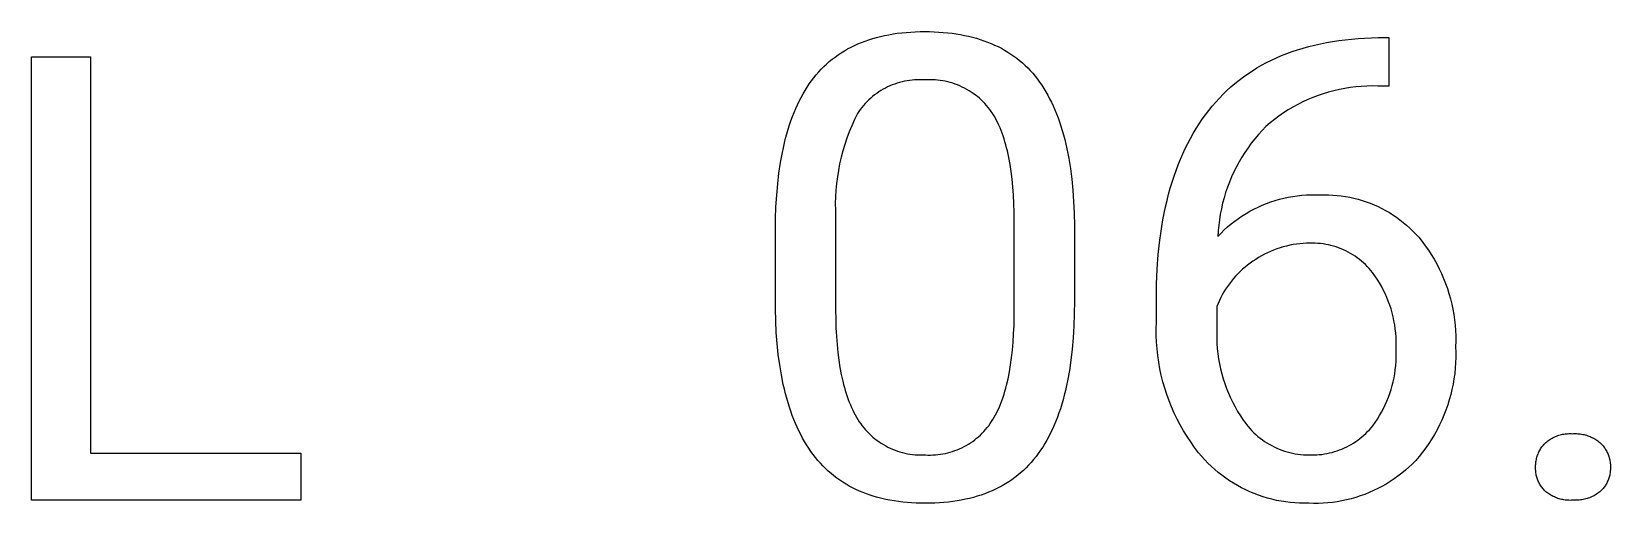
# Model space of a CAD drawing. Header units: millimetres. Extents: x -1893 to 2799, y -925 to 2353.
# Drawn here: x 1462.7 to 1554.8, y -719 to -691.5 of the extents above; entities that cross this region are included whole.
import ezdxf

# ---------------------------------------------------------------- set-up
doc = ezdxf.new("R2010")
doc.units = ezdxf.units.MM
doc.header["$MEASUREMENT"] = 0
doc.layers.add('Domyslna', color=7, linetype='Continuous', true_color=0x000000)
doc.layers.add('Domyślny', color=7, linetype='Continuous', true_color=0x000000)

msp = doc.modelspace()

# ---------------------------------------------------------------- linework, layer by layer
at = {"layer": 'Domyslna'}
for p, q in [((1510.492, -692.431), (1510.691, -692.333)), ((1510.691, -692.333), (1510.895, -692.241)), ((1510.895, -692.241), (1511.104, -692.154)), ((1511.104, -692.154), (1511.317, -692.073)), ((1511.317, -692.073), (1511.535, -691.997)), ((1511.535, -691.997), (1511.758, -691.927)), ((1511.758, -691.927), (1511.985, -691.863)), ((1511.985, -691.863), (1512.217, -691.804)), ((1512.217, -691.804), (1512.454, -691.751)), ((1512.454, -691.751), (1512.695, -691.703)), ((1512.695, -691.703), (1512.941, -691.661)), ((1512.941, -691.661), (1513.192, -691.625)), ((1513.192, -691.625), (1513.447, -691.594)), ((1513.447, -691.594), (1513.708, -691.569)), ((1513.708, -691.569), (1513.972, -691.55)), ((1513.972, -691.55), (1514.242, -691.536)), ((1514.242, -691.536), (1514.516, -691.527)), ((1514.516, -691.527), (1514.795, -691.524)), ((1514.795, -691.524), (1515.071, -691.527)), ((1515.071, -691.527), (1515.343, -691.535)), ((1515.343, -691.535), (1515.61, -691.549)), ((1515.61, -691.549), (1515.872, -691.568)), ((1515.872, -691.568), (1516.13, -691.592)), ((1516.13, -691.592), (1516.383, -691.622)), ((1516.383, -691.622), (1516.632, -691.657)), ((1516.632, -691.657), (1516.876, -691.697)), ((1516.876, -691.697), (1517.116, -691.743)), ((1517.116, -691.743), (1517.351, -691.794)), ((1517.351, -691.794), (1517.581, -691.851)), ((1517.581, -691.851), (1517.807, -691.913)), ((1517.807, -691.913), (1518.028, -691.981)), ((1518.028, -691.981), (1518.245, -692.054)), ((1518.245, -692.054), (1518.457, -692.132)), ((1518.457, -692.132), (1518.664, -692.216)), ((1518.664, -692.216), (1518.867, -692.305)), ((1518.867, -692.305), (1519.065, -692.399)), ((1537.19, -692.39), (1537.526, -692.306)), ((1537.526, -692.306), (1537.869, -692.229)), ((1537.869, -692.229), (1538.218, -692.16)), ((1538.218, -692.16), (1538.574, -692.099)), ((1538.574, -692.099), (1538.935, -692.045)), ((1538.935, -692.045), (1539.303, -691.998)), ((1539.303, -691.998), (1539.677, -691.959)), ((1539.677, -691.959), (1540.057, -691.927)), ((1540.057, -691.927), (1540.443, -691.903)), ((1540.443, -691.903), (1540.836, -691.886)), ((1540.836, -691.886), (1541.235, -691.877)), ((1541.235, -691.877), (1541.862, -691.877)), ((1541.862, -691.877), (1541.862, -694.695)), ((1509.227, -693.273), (1509.393, -693.136)), ((1509.393, -693.136), (1509.565, -693.005)), ((1509.565, -693.005), (1509.741, -692.879)), ((1509.741, -692.879), (1509.921, -692.758)), ((1509.921, -692.758), (1510.107, -692.644)), ((1510.107, -692.644), (1510.297, -692.534)), ((1510.297, -692.534), (1510.492, -692.431)), ((1519.065, -692.399), (1519.259, -692.499)), ((1519.259, -692.499), (1519.448, -692.604)), ((1519.448, -692.604), (1519.632, -692.715)), ((1519.632, -692.715), (1519.812, -692.831)), ((1519.812, -692.831), (1519.988, -692.953)), ((1519.988, -692.953), (1520.158, -693.08)), ((1520.158, -693.08), (1520.324, -693.212)), ((1520.324, -693.212), (1520.486, -693.35)), ((1534.719, -693.328), (1535.006, -693.185)), ((1535.006, -693.185), (1535.3, -693.049)), ((1535.3, -693.049), (1535.599, -692.921)), ((1535.599, -692.921), (1535.905, -692.799)), ((1535.905, -692.799), (1536.217, -692.686)), ((1536.217, -692.686), (1536.535, -692.58)), ((1536.535, -692.58), (1536.859, -692.481)), ((1536.859, -692.481), (1537.19, -692.39)), ((1508.325, -694.213), (1508.463, -694.043)), ((1508.463, -694.043), (1508.607, -693.878)), ((1508.607, -693.878), (1508.755, -693.718)), ((1508.755, -693.718), (1508.907, -693.564)), ((1508.907, -693.564), (1509.065, -693.416)), ((1509.065, -693.416), (1509.227, -693.273)), ((1520.486, -693.35), (1520.643, -693.493)), ((1520.643, -693.493), (1520.795, -693.641)), ((1520.795, -693.641), (1520.943, -693.795)), ((1520.943, -693.795), (1521.086, -693.954)), ((1521.086, -693.954), (1521.224, -694.119)), ((1521.224, -694.119), (1521.358, -694.289)), ((1533.127, -694.345), (1533.377, -694.157)), ((1533.377, -694.157), (1533.633, -693.977)), ((1533.633, -693.977), (1533.895, -693.803)), ((1533.895, -693.803), (1534.164, -693.638)), ((1534.164, -693.638), (1534.438, -693.479)), ((1534.438, -693.479), (1534.719, -693.328)), ((1507.697, -695.153), (1507.814, -694.954)), ((1507.814, -694.954), (1507.936, -694.76)), ((1507.936, -694.76), (1508.061, -694.572)), ((1508.061, -694.572), (1508.191, -694.39)), ((1508.191, -694.39), (1508.325, -694.213)), ((1512.112, -695.043), (1511.989, -695.127)), ((1512.237, -694.964), (1512.112, -695.043)), ((1512.365, -694.888), (1512.237, -694.964)), ((1512.496, -694.817), (1512.365, -694.888)), ((1512.629, -694.751), (1512.496, -694.817)), ((1512.764, -694.689), (1512.629, -694.751)), ((1512.901, -694.632), (1512.764, -694.689)), ((1513.04, -694.58), (1512.901, -694.632)), ((1513.181, -694.533), (1513.04, -694.58)), ((1513.323, -694.49), (1513.181, -694.533)), ((1513.467, -694.453), (1513.323, -694.49)), ((1513.612, -694.42), (1513.467, -694.453)), ((1513.758, -694.393), (1513.612, -694.42)), ((1513.905, -694.37), (1513.758, -694.393)), ((1514.053, -694.353), (1513.905, -694.37)), ((1514.201, -694.341), (1514.053, -694.353)), ((1514.349, -694.333), (1514.201, -694.341)), ((1514.498, -694.331), (1514.349, -694.333)), ((1514.646, -694.335), (1514.498, -694.331)), ((1514.795, -694.343), (1514.646, -694.335)), ((1514.944, -694.335), (1514.795, -694.343)), ((1515.094, -694.331), (1514.944, -694.335)), ((1515.244, -694.334), (1515.094, -694.331)), ((1515.393, -694.341), (1515.244, -694.334)), ((1515.542, -694.353), (1515.393, -694.341)), ((1515.691, -694.37), (1515.542, -694.353)), ((1515.839, -694.393), (1515.691, -694.37)), ((1515.986, -694.421), (1515.839, -694.393)), ((1516.133, -694.453), (1515.986, -694.421)), ((1516.278, -694.491), (1516.133, -694.453)), ((1516.421, -694.534), (1516.278, -694.491)), ((1516.563, -694.581), (1516.421, -694.534)), ((1516.703, -694.634), (1516.563, -694.581)), ((1516.842, -694.691), (1516.703, -694.634)), ((1516.978, -694.753), (1516.842, -694.691)), ((1517.112, -694.819), (1516.978, -694.753)), ((1517.244, -694.89), (1517.112, -694.819)), ((1517.373, -694.966), (1517.244, -694.89)), ((1517.5, -695.046), (1517.373, -694.966)), ((1517.624, -695.131), (1517.5, -695.046)), ((1521.358, -694.289), (1521.488, -694.465)), ((1521.488, -694.465), (1521.614, -694.647)), ((1521.614, -694.647), (1521.735, -694.834)), ((1521.735, -694.834), (1521.853, -695.027)), ((1521.853, -695.027), (1521.966, -695.227)), ((1532.19, -695.172), (1532.415, -694.954)), ((1532.415, -694.954), (1532.646, -694.744)), ((1532.646, -694.744), (1532.883, -694.541)), ((1532.883, -694.541), (1533.127, -694.345)), ((1538.344, -695.051), (1538.035, -695.145)), ((1538.656, -694.968), (1538.344, -695.051)), ((1538.971, -694.895), (1538.656, -694.968)), ((1539.288, -694.834), (1538.971, -694.895)), ((1539.607, -694.783), (1539.288, -694.834)), ((1539.928, -694.743), (1539.607, -694.783)), ((1540.249, -694.715), (1539.928, -694.743)), ((1540.572, -694.697), (1540.249, -694.715)), ((1540.895, -694.691), (1540.572, -694.697)), ((1541.218, -694.695), (1540.895, -694.691)), ((1541.862, -694.695), (1541.218, -694.695)), ((1507.173, -696.241), (1507.269, -696.012)), ((1507.269, -696.012), (1507.37, -695.788)), ((1507.37, -695.788), (1507.475, -695.571)), ((1507.475, -695.571), (1507.584, -695.359)), ((1507.584, -695.359), (1507.697, -695.153)), ((1511.127, -695.941), (1511.036, -696.059)), ((1511.222, -695.827), (1511.127, -695.941)), ((1511.321, -695.716), (1511.222, -695.827)), ((1511.424, -695.608), (1511.321, -695.716)), ((1511.53, -695.504), (1511.424, -695.608)), ((1511.64, -695.404), (1511.53, -695.504)), ((1511.753, -695.308), (1511.64, -695.404)), ((1511.869, -695.216), (1511.753, -695.308)), ((1511.989, -695.127), (1511.869, -695.216)), ((1517.744, -695.219), (1517.624, -695.131)), ((1517.862, -695.312), (1517.744, -695.219)), ((1517.977, -695.409), (1517.862, -695.312)), ((1518.088, -695.509), (1517.977, -695.409)), ((1518.195, -695.613), (1518.088, -695.509)), ((1518.299, -695.721), (1518.195, -695.613)), ((1518.399, -695.833), (1518.299, -695.721)), ((1518.495, -695.948), (1518.399, -695.833)), ((1518.587, -696.066), (1518.495, -695.948)), ((1521.966, -695.227), (1522.076, -695.432)), ((1522.076, -695.432), (1522.182, -695.643)), ((1522.182, -695.643), (1522.283, -695.859)), ((1522.283, -695.859), (1522.381, -696.082)), ((1531.351, -696.118), (1531.552, -695.871)), ((1531.552, -695.871), (1531.758, -695.63)), ((1531.758, -695.63), (1531.971, -695.398)), ((1531.971, -695.398), (1532.19, -695.172)), ((1536.265, -695.924), (1535.987, -696.088)), ((1536.548, -695.769), (1536.265, -695.924)), ((1536.837, -695.624), (1536.548, -695.769)), ((1537.13, -695.489), (1536.837, -695.624)), ((1537.428, -695.364), (1537.13, -695.489)), ((1537.73, -695.249), (1537.428, -695.364)), ((1538.035, -695.145), (1537.73, -695.249)), ((1506.907, -696.965), (1506.992, -696.718)), ((1506.992, -696.718), (1507.08, -696.477)), ((1507.08, -696.477), (1507.173, -696.241)), ((1510.696, -696.652), (1510.536, -697.007)), ((1510.867, -696.303), (1510.696, -696.652)), ((1510.95, -696.179), (1510.867, -696.303)), ((1511.036, -696.059), (1510.95, -696.179)), ((1518.675, -696.187), (1518.587, -696.066)), ((1518.759, -696.311), (1518.675, -696.187)), ((1518.836, -696.436), (1518.759, -696.311)), ((1518.911, -696.566), (1518.836, -696.436)), ((1518.983, -696.701), (1518.911, -696.566)), ((1519.052, -696.839), (1518.983, -696.701)), ((1519.119, -696.983), (1519.052, -696.839)), ((1522.381, -696.082), (1522.475, -696.31)), ((1522.475, -696.31), (1522.564, -696.545)), ((1522.564, -696.545), (1522.65, -696.785)), ((1522.65, -696.785), (1522.731, -697.031)), ((1530.614, -697.175), (1530.789, -696.901)), ((1530.789, -696.901), (1530.97, -696.633)), ((1530.97, -696.633), (1531.158, -696.372)), ((1531.158, -696.372), (1531.351, -696.118)), ((1534.937, -696.839), (1534.691, -697.049)), ((1535.189, -696.638), (1534.937, -696.839)), ((1535.449, -696.446), (1535.189, -696.638)), ((1535.715, -696.263), (1535.449, -696.446)), ((1535.987, -696.088), (1535.715, -696.263)), ((1506.611, -698.013), (1506.679, -697.743)), ((1506.679, -697.743), (1506.751, -697.478)), ((1506.751, -697.478), (1506.827, -697.218)), ((1506.827, -697.218), (1506.907, -696.965)), ((1510.252, -697.732), (1510.128, -698.101)), ((1510.388, -697.367), (1510.252, -697.732)), ((1510.536, -697.007), (1510.388, -697.367)), ((1519.184, -697.131), (1519.119, -696.983)), ((1519.247, -697.284), (1519.184, -697.131)), ((1519.306, -697.441), (1519.247, -697.284)), ((1519.364, -697.603), (1519.306, -697.441)), ((1519.419, -697.769), (1519.364, -697.603)), ((1519.471, -697.94), (1519.419, -697.769)), ((1522.731, -697.031), (1522.809, -697.283)), ((1522.809, -697.283), (1522.883, -697.541)), ((1522.883, -697.541), (1522.952, -697.805)), ((1522.952, -697.805), (1523.018, -698.074)), ((1530.128, -698.04), (1530.284, -697.745)), ((1530.284, -697.745), (1530.446, -697.457)), ((1530.446, -697.457), (1530.614, -697.175)), ((1534.037, -697.773), (1533.836, -698.029)), ((1534.247, -697.525), (1534.037, -697.773)), ((1534.465, -697.283), (1534.247, -697.525)), ((1534.691, -697.049), (1534.465, -697.283)), ((1506.381, -699.156), (1506.488, -698.573)), ((1506.488, -698.573), (1506.547, -698.29)), ((1506.547, -698.29), (1506.611, -698.013)), ((1510.016, -698.474), (1509.917, -698.85)), ((1510.128, -698.101), (1510.016, -698.474)), ((1519.521, -698.115), (1519.471, -697.94)), ((1519.569, -698.295), (1519.521, -698.115)), ((1519.614, -698.48), (1519.569, -698.295)), ((1519.697, -698.863), (1519.614, -698.48)), ((1523.018, -698.074), (1523.079, -698.35)), ((1523.079, -698.35), (1523.137, -698.631)), ((1523.137, -698.631), (1523.191, -698.918)), ((1529.699, -698.965), (1529.836, -698.65)), ((1529.836, -698.65), (1529.979, -698.342)), ((1529.979, -698.342), (1530.128, -698.04)), ((1533.461, -698.561), (1533.286, -698.835)), ((1533.644, -698.292), (1533.461, -698.561)), ((1533.836, -698.029), (1533.644, -698.292)), ((1506.29, -699.763), (1506.381, -699.156)), ((1509.756, -699.611), (1509.695, -699.996)), ((1509.83, -699.229), (1509.756, -699.611)), ((1509.917, -698.85), (1509.83, -699.229)), ((1519.771, -699.264), (1519.697, -698.863)), ((1519.834, -699.683), (1519.771, -699.264)), ((1519.888, -700.12), (1519.834, -699.683)), ((1523.191, -698.918), (1523.286, -699.51)), ((1523.286, -699.51), (1523.365, -700.125)), ((1529.328, -699.952), (1529.445, -699.617)), ((1529.445, -699.617), (1529.569, -699.288)), ((1529.569, -699.288), (1529.699, -698.965)), ((1532.821, -699.693), (1532.685, -699.989)), ((1532.966, -699.402), (1532.821, -699.693)), ((1533.122, -699.116), (1532.966, -699.402)), ((1533.286, -698.835), (1533.122, -699.116)), ((1506.159, -701.048), (1506.216, -700.394)), ((1506.216, -700.394), (1506.29, -699.763)), ((1509.646, -700.382), (1509.61, -700.77)), ((1509.695, -699.996), (1509.646, -700.382)), ((1519.932, -700.576), (1519.888, -700.12)), ((1519.966, -701.05), (1519.932, -700.576)), ((1523.365, -700.125), (1523.428, -700.764)), ((1529.112, -700.644), (1529.216, -700.295)), ((1529.216, -700.295), (1529.328, -699.952)), ((1532.444, -700.593), (1532.339, -700.901)), ((1532.56, -700.289), (1532.444, -700.593)), ((1532.685, -699.989), (1532.56, -700.289)), ((1506.118, -701.727), (1506.159, -701.048)), ((1509.587, -701.158), (1509.577, -701.547)), ((1509.577, -701.547), (1509.58, -701.936)), ((1509.61, -700.77), (1509.587, -701.158)), ((1519.991, -701.542), (1519.966, -701.05)), ((1520.005, -702.053), (1519.991, -701.542)), ((1523.428, -700.764), (1523.475, -701.426)), ((1523.475, -701.426), (1523.506, -702.112)), ((1528.835, -701.733), (1528.921, -701.363)), ((1528.921, -701.363), (1529.013, -701)), ((1529.013, -701), (1529.112, -700.644)), ((1532.161, -701.527), (1532.088, -701.844)), ((1532.245, -701.213), (1532.161, -701.527)), ((1532.339, -700.901), (1532.245, -701.213)), ((1534.472, -701.638), (1534.717, -701.538)), ((1534.717, -701.538), (1534.967, -701.447)), ((1534.967, -701.447), (1535.219, -701.365)), ((1535.219, -701.365), (1535.474, -701.291)), ((1535.474, -701.291), (1535.732, -701.226)), ((1535.732, -701.226), (1535.991, -701.17)), ((1535.991, -701.17), (1536.253, -701.124)), ((1536.253, -701.124), (1536.515, -701.086)), ((1536.515, -701.086), (1536.779, -701.058)), ((1536.779, -701.058), (1537.044, -701.039)), ((1537.044, -701.039), (1537.309, -701.029)), ((1537.309, -701.029), (1537.575, -701.028)), ((1537.575, -701.028), (1537.84, -701.037)), ((1537.84, -701.037), (1538.089, -701.031)), ((1538.089, -701.031), (1538.338, -701.034)), ((1538.338, -701.034), (1538.587, -701.045)), ((1538.587, -701.045), (1538.835, -701.065)), ((1538.835, -701.065), (1539.083, -701.093)), ((1539.083, -701.093), (1539.329, -701.129)), ((1539.329, -701.129), (1539.574, -701.174)), ((1539.574, -701.174), (1539.817, -701.228)), ((1539.817, -701.228), (1540.059, -701.29)), ((1540.059, -701.29), (1540.298, -701.36)), ((1540.298, -701.36), (1540.534, -701.438)), ((1540.534, -701.438), (1540.768, -701.524)), ((1540.768, -701.524), (1540.998, -701.619)), ((1506.085, -703.154), (1506.093, -702.428)), ((1506.093, -702.428), (1506.118, -701.727)), ((1509.58, -701.936), (1509.596, -702.325)), ((1509.596, -702.325), (1509.596, -707.745)), ((1520.01, -702.581), (1520.005, -702.053)), ((1523.506, -702.112), (1523.521, -702.821)), ((1528.683, -702.493), (1528.756, -702.11)), ((1528.756, -702.11), (1528.835, -701.733)), ((1532.025, -702.164), (1531.973, -702.485)), ((1532.088, -701.844), (1532.025, -702.164)), ((1532.868, -702.568), (1533.082, -702.412)), ((1533.082, -702.412), (1533.302, -702.263)), ((1533.302, -702.263), (1533.527, -702.122)), ((1533.527, -702.122), (1533.757, -701.989)), ((1533.757, -701.989), (1533.991, -701.864)), ((1533.991, -701.864), (1534.229, -701.747)), ((1534.229, -701.747), (1534.472, -701.638)), ((1540.998, -701.619), (1541.226, -701.721)), ((1541.226, -701.721), (1541.449, -701.83)), ((1541.449, -701.83), (1541.669, -701.948)), ((1541.669, -701.948), (1541.884, -702.073)), ((1541.884, -702.073), (1542.095, -702.205)), ((1542.095, -702.205), (1542.302, -702.344)), ((1542.302, -702.344), (1542.503, -702.491)), ((1506.085, -707.69), (1506.085, -703.154)), ((1520.01, -708.13), (1520.01, -702.581)), ((1523.521, -702.821), (1523.521, -707.23)), ((1528.502, -703.684), (1528.556, -703.28)), ((1528.556, -703.28), (1528.616, -702.883)), ((1528.616, -702.883), (1528.683, -702.493)), ((1531.903, -703.132), (1531.884, -703.457)), ((1531.884, -703.457), (1532.068, -703.265)), ((1531.933, -702.808), (1531.903, -703.132)), ((1531.973, -702.485), (1531.933, -702.808)), ((1532.068, -703.265), (1532.258, -703.081)), ((1532.258, -703.081), (1532.456, -702.903)), ((1532.456, -702.903), (1532.659, -702.732)), ((1532.659, -702.732), (1532.868, -702.568)), ((1542.503, -702.491), (1542.699, -702.644)), ((1542.699, -702.644), (1542.89, -702.804)), ((1542.89, -702.804), (1543.076, -702.97)), ((1543.076, -702.97), (1543.255, -703.143)), ((1543.255, -703.143), (1543.429, -703.322)), ((1543.429, -703.322), (1543.596, -703.506)), ((1528.413, -704.512), (1528.502, -703.684)), ((1535.138, -704.254), (1534.957, -704.33)), ((1535.322, -704.185), (1535.138, -704.254)), ((1535.509, -704.123), (1535.322, -704.185)), ((1535.697, -704.066), (1535.509, -704.123)), ((1535.887, -704.017), (1535.697, -704.066)), ((1536.079, -703.974), (1535.887, -704.017)), ((1536.272, -703.937), (1536.079, -703.974)), ((1536.466, -703.907), (1536.272, -703.937)), ((1536.662, -703.884), (1536.466, -703.907)), ((1536.857, -703.868), (1536.662, -703.884)), ((1537.054, -703.858), (1536.857, -703.868)), ((1537.25, -703.856), (1537.054, -703.858)), ((1537.405, -703.853), (1537.25, -703.856)), ((1537.56, -703.856), (1537.405, -703.853)), ((1537.715, -703.865), (1537.56, -703.856)), ((1537.869, -703.879), (1537.715, -703.865)), ((1538.023, -703.898), (1537.869, -703.879)), ((1538.176, -703.923), (1538.023, -703.898)), ((1538.328, -703.952), (1538.176, -703.923)), ((1538.479, -703.988), (1538.328, -703.952)), ((1538.629, -704.028), (1538.479, -703.988)), ((1538.777, -704.073), (1538.629, -704.028)), ((1538.923, -704.124), (1538.777, -704.073)), ((1539.068, -704.18), (1538.923, -704.124)), ((1539.21, -704.241), (1539.068, -704.18)), ((1539.351, -704.306), (1539.21, -704.241)), ((1539.489, -704.377), (1539.351, -704.306)), ((1543.596, -703.506), (1543.792, -703.75)), ((1543.792, -703.75), (1543.98, -704)), ((1543.98, -704), (1544.159, -704.257)), ((1544.159, -704.257), (1544.33, -704.519)), ((1528.349, -705.367), (1528.413, -704.512)), ((1533.621, -705.13), (1533.472, -705.249)), ((1533.774, -705.017), (1533.621, -705.13)), ((1533.931, -704.909), (1533.774, -705.017)), ((1534.094, -704.798), (1533.931, -704.909)), ((1534.26, -704.692), (1534.094, -704.798)), ((1534.429, -704.593), (1534.26, -704.692)), ((1534.602, -704.499), (1534.429, -704.593)), ((1534.778, -704.411), (1534.602, -704.499)), ((1534.957, -704.33), (1534.778, -704.411)), ((1539.624, -704.452), (1539.489, -704.377)), ((1539.757, -704.532), (1539.624, -704.452)), ((1539.887, -704.616), (1539.757, -704.532)), ((1540.014, -704.705), (1539.887, -704.616)), ((1540.138, -704.799), (1540.014, -704.705)), ((1540.258, -704.896), (1540.138, -704.799)), ((1540.375, -704.998), (1540.258, -704.896)), ((1540.488, -705.103), (1540.375, -704.998)), ((1540.598, -705.213), (1540.488, -705.103)), ((1540.703, -705.326), (1540.598, -705.213)), ((1544.33, -704.519), (1544.492, -704.787)), ((1544.492, -704.787), (1544.644, -705.06)), ((1544.644, -705.06), (1544.788, -705.339)), ((1528.311, -706.249), (1528.349, -705.367)), ((1532.672, -706.062), (1532.556, -706.213)), ((1532.793, -705.916), (1532.672, -706.062)), ((1532.92, -705.773), (1532.793, -705.916)), ((1533.051, -705.635), (1532.92, -705.773)), ((1533.187, -705.501), (1533.051, -705.635)), ((1533.327, -705.373), (1533.187, -705.501)), ((1533.472, -705.249), (1533.327, -705.373)), ((1540.805, -705.443), (1540.703, -705.326)), ((1540.903, -705.564), (1540.805, -705.443)), ((1541.043, -705.757), (1540.903, -705.564)), ((1541.176, -705.956), (1541.043, -705.757)), ((1541.302, -706.158), (1541.176, -705.956)), ((1541.421, -706.365), (1541.302, -706.158)), ((1544.788, -705.339), (1544.922, -705.621)), ((1544.922, -705.621), (1545.046, -705.909)), ((1545.046, -705.909), (1545.161, -706.2)), ((1528.298, -707.159), (1528.311, -706.249)), ((1532.056, -707.024), (1531.974, -707.195)), ((1532.145, -706.855), (1532.056, -707.024)), ((1532.239, -706.689), (1532.145, -706.855)), ((1532.339, -706.527), (1532.239, -706.689)), ((1532.445, -706.368), (1532.339, -706.527)), ((1532.556, -706.213), (1532.445, -706.368)), ((1541.533, -706.576), (1541.421, -706.365)), ((1541.638, -706.791), (1541.533, -706.576)), ((1541.735, -707.009), (1541.638, -706.791)), ((1541.825, -707.231), (1541.735, -707.009)), ((1545.161, -706.2), (1545.266, -706.494)), ((1545.266, -706.494), (1545.362, -706.793)), ((1545.362, -706.793), (1545.447, -707.094)), ((1506.102, -708.384), (1506.085, -707.69)), ((1509.596, -707.745), (1509.601, -708.276)), ((1523.513, -707.965), (1523.489, -708.675)), ((1523.521, -707.23), (1523.513, -707.965)), ((1528.298, -708.463), (1528.298, -707.159)), ((1531.897, -707.37), (1531.827, -707.547)), ((1531.827, -707.547), (1531.827, -708.802)), ((1531.974, -707.195), (1531.897, -707.37)), ((1541.906, -707.455), (1541.825, -707.231)), ((1541.981, -707.682), (1541.906, -707.455)), ((1542.047, -707.912), (1541.981, -707.682)), ((1542.105, -708.143), (1542.047, -707.912)), ((1545.447, -707.094), (1545.522, -707.398)), ((1545.522, -707.398), (1545.586, -707.704)), ((1545.586, -707.704), (1545.641, -708.012)), ((1506.136, -709.056), (1506.102, -708.384)), ((1509.601, -708.276), (1509.616, -708.79)), ((1509.616, -708.79), (1509.642, -709.286)), ((1519.977, -709.139), (1519.998, -708.644)), ((1519.998, -708.644), (1520.01, -708.13)), ((1523.489, -708.675), (1523.447, -709.361)), ((1528.288, -708.852), (1528.298, -708.463)), ((1528.291, -709.24), (1528.288, -708.852)), ((1531.827, -708.802), (1531.817, -709.1)), ((1542.155, -708.377), (1542.105, -708.143)), ((1542.197, -708.612), (1542.155, -708.377)), ((1542.231, -708.849), (1542.197, -708.612)), ((1542.257, -709.086), (1542.231, -708.849)), ((1545.641, -708.012), (1545.685, -708.322)), ((1545.685, -708.322), (1545.719, -708.633)), ((1545.719, -708.633), (1545.742, -708.945)), ((1506.186, -709.706), (1506.136, -709.056)), ((1506.251, -710.335), (1506.186, -709.706)), ((1509.642, -709.286), (1509.677, -709.764)), ((1509.677, -709.764), (1509.723, -710.225)), ((1519.906, -710.079), (1519.946, -709.618)), ((1519.946, -709.618), (1519.977, -709.139)), ((1523.447, -709.361), (1523.39, -710.024)), ((1528.308, -709.628), (1528.291, -709.24)), ((1528.337, -710.015), (1528.308, -709.628)), ((1531.817, -709.1), (1531.818, -709.399)), ((1531.818, -709.399), (1531.83, -709.697)), ((1531.83, -709.697), (1531.851, -709.995)), ((1542.275, -709.324), (1542.257, -709.086)), ((1542.284, -709.563), (1542.275, -709.324)), ((1542.278, -710.041), (1542.285, -709.802)), ((1542.285, -709.802), (1542.284, -709.563)), ((1545.742, -708.945), (1545.755, -709.258)), ((1545.757, -709.571), (1545.749, -709.884)), ((1545.755, -709.258), (1545.757, -709.571)), ((1506.333, -710.941), (1506.251, -710.335)), ((1509.723, -710.225), (1509.779, -710.668)), ((1509.779, -710.668), (1509.845, -711.094)), ((1519.798, -710.948), (1519.857, -710.522)), ((1519.857, -710.522), (1519.906, -710.079)), ((1523.316, -710.662), (1523.225, -711.277)), ((1523.39, -710.024), (1523.316, -710.662)), ((1528.38, -710.401), (1528.337, -710.015)), ((1528.436, -710.786), (1528.38, -710.401)), ((1531.851, -709.995), (1531.883, -710.292)), ((1531.883, -710.292), (1531.925, -710.587)), ((1531.925, -710.587), (1531.977, -710.881)), ((1542.257, -710.988), (1542.275, -710.752)), ((1542.275, -710.752), (1542.284, -710.515)), ((1542.285, -710.278), (1542.278, -710.041)), ((1542.284, -710.515), (1542.285, -710.278)), ((1545.759, -710.51), (1545.748, -710.823)), ((1545.749, -709.884), (1545.759, -710.197)), ((1545.759, -710.197), (1545.759, -710.51)), ((1506.43, -711.526), (1506.333, -710.941)), ((1506.544, -712.089), (1506.43, -711.526)), ((1509.845, -711.094), (1509.921, -711.501)), ((1509.921, -711.501), (1510.007, -711.891)), ((1519.652, -711.747), (1519.73, -711.356)), ((1519.73, -711.356), (1519.798, -710.948)), ((1523.225, -711.277), (1523.118, -711.867)), ((1528.505, -711.168), (1528.436, -710.786)), ((1528.586, -711.548), (1528.505, -711.168)), ((1528.681, -711.924), (1528.586, -711.548)), ((1531.977, -710.881), (1532.039, -711.173)), ((1532.039, -711.173), (1532.112, -711.463)), ((1532.112, -711.463), (1532.194, -711.75)), ((1542.157, -711.692), (1542.199, -711.459)), ((1542.199, -711.459), (1542.232, -711.224)), ((1542.232, -711.224), (1542.257, -710.988)), ((1545.695, -711.448), (1545.653, -711.758)), ((1545.727, -711.136), (1545.695, -711.448)), ((1545.748, -710.823), (1545.727, -711.136)), ((1506.607, -712.362), (1506.544, -712.089)), ((1506.674, -712.629), (1506.607, -712.362)), ((1510.007, -711.891), (1510.054, -712.08)), ((1510.054, -712.08), (1510.104, -712.264)), ((1510.104, -712.264), (1510.156, -712.443)), ((1510.156, -712.443), (1510.21, -712.618)), ((1519.417, -712.648), (1519.469, -712.477)), ((1519.469, -712.477), (1519.518, -712.301)), ((1519.518, -712.301), (1519.565, -712.121)), ((1519.565, -712.121), (1519.652, -711.747)), ((1522.995, -712.434), (1522.927, -712.708)), ((1523.059, -712.153), (1522.995, -712.434)), ((1523.118, -711.867), (1523.059, -712.153)), ((1528.788, -712.297), (1528.681, -711.924)), ((1528.908, -712.667), (1528.788, -712.297)), ((1532.194, -711.75), (1532.286, -712.034)), ((1532.286, -712.034), (1532.388, -712.314)), ((1532.388, -712.314), (1532.5, -712.591)), ((1532.5, -712.591), (1532.621, -712.864)), ((1541.912, -712.608), (1541.985, -712.382)), ((1541.985, -712.382), (1542.05, -712.154)), ((1542.05, -712.154), (1542.108, -711.924)), ((1542.108, -711.924), (1542.157, -711.692)), ((1545.537, -712.374), (1545.464, -712.678)), ((1545.6, -712.067), (1545.537, -712.374)), ((1545.653, -711.758), (1545.6, -712.067)), ((1506.744, -712.892), (1506.674, -712.629)), ((1506.819, -713.148), (1506.744, -712.892)), ((1506.898, -713.4), (1506.819, -713.148)), ((1506.981, -713.645), (1506.898, -713.4)), ((1510.21, -712.618), (1510.267, -712.789)), ((1510.267, -712.789), (1510.327, -712.955)), ((1510.327, -712.955), (1510.389, -713.117)), ((1510.389, -713.117), (1510.454, -713.275)), ((1510.454, -713.275), (1510.521, -713.428)), ((1510.521, -713.428), (1510.591, -713.576)), ((1519.057, -713.586), (1519.123, -713.44)), ((1519.123, -713.44), (1519.186, -713.291)), ((1519.186, -713.291), (1519.247, -713.137)), ((1519.247, -713.137), (1519.306, -712.978)), ((1519.306, -712.978), (1519.363, -712.815)), ((1519.363, -712.815), (1519.417, -712.648)), ((1522.699, -713.495), (1522.614, -713.745)), ((1522.779, -713.239), (1522.699, -713.495)), ((1522.855, -712.976), (1522.779, -713.239)), ((1522.927, -712.708), (1522.855, -712.976)), ((1529.041, -713.032), (1528.908, -712.667)), ((1529.185, -713.392), (1529.041, -713.032)), ((1529.342, -713.748), (1529.185, -713.392)), ((1532.621, -712.864), (1532.751, -713.133)), ((1532.751, -713.133), (1532.891, -713.396)), ((1532.891, -713.396), (1533.039, -713.655)), ((1541.433, -713.691), (1541.544, -713.481)), ((1541.544, -713.481), (1541.647, -713.268)), ((1541.647, -713.268), (1541.743, -713.051)), ((1541.743, -713.051), (1541.831, -712.831)), ((1541.831, -712.831), (1541.912, -712.608)), ((1545.287, -713.279), (1545.183, -713.575)), ((1545.38, -712.98), (1545.287, -713.279)), ((1545.464, -712.678), (1545.38, -712.98)), ((1507.068, -713.886), (1506.981, -713.645)), ((1507.158, -714.121), (1507.068, -713.886)), ((1507.253, -714.35), (1507.158, -714.121)), ((1507.352, -714.574), (1507.253, -714.35)), ((1510.591, -713.576), (1510.663, -713.721)), ((1510.663, -713.721), (1510.738, -713.86)), ((1510.738, -713.86), (1510.816, -713.996)), ((1510.816, -713.996), (1510.896, -714.127)), ((1510.896, -714.127), (1510.977, -714.254)), ((1510.977, -714.254), (1511.062, -714.377)), ((1511.062, -714.377), (1511.152, -714.498)), ((1518.525, -714.486), (1518.61, -714.368)), ((1518.61, -714.368), (1518.692, -714.247)), ((1518.692, -714.247), (1518.77, -714.123)), ((1518.77, -714.123), (1518.845, -713.995)), ((1518.845, -713.995), (1518.918, -713.863)), ((1518.918, -713.863), (1518.988, -713.726)), ((1518.988, -713.726), (1519.057, -713.586)), ((1522.433, -714.228), (1522.337, -714.46)), ((1522.526, -713.989), (1522.433, -714.228)), ((1522.614, -713.745), (1522.526, -713.989)), ((1529.511, -714.097), (1529.342, -713.748)), ((1529.692, -714.441), (1529.511, -714.097)), ((1529.884, -714.779), (1529.692, -714.441)), ((1533.039, -713.655), (1533.197, -713.909)), ((1533.197, -713.909), (1533.363, -714.157)), ((1533.363, -714.157), (1533.456, -714.289)), ((1533.456, -714.289), (1533.553, -714.417)), ((1533.553, -714.417), (1533.655, -714.542)), ((1540.921, -714.489), (1541.059, -714.296)), ((1541.059, -714.296), (1541.191, -714.099)), ((1541.191, -714.099), (1541.315, -713.897)), ((1541.315, -713.897), (1541.433, -713.691)), ((1544.814, -714.439), (1544.672, -714.718)), ((1544.947, -714.155), (1544.814, -714.439)), ((1545.07, -713.867), (1544.947, -714.155)), ((1545.183, -713.575), (1545.07, -713.867)), ((1507.455, -714.792), (1507.352, -714.574)), ((1507.562, -715.005), (1507.455, -714.792)), ((1507.672, -715.213), (1507.562, -715.005)), ((1507.787, -715.415), (1507.672, -715.213)), ((1511.152, -714.498), (1511.245, -714.616)), ((1511.245, -714.616), (1511.343, -714.73)), ((1511.343, -714.73), (1511.445, -714.841)), ((1511.445, -714.841), (1511.55, -714.949)), ((1511.55, -714.949), (1511.659, -715.052)), ((1511.659, -715.052), (1511.772, -715.152)), ((1511.772, -715.152), (1511.888, -715.248)), ((1511.888, -715.248), (1512.007, -715.339)), ((1512.007, -715.339), (1512.129, -715.427)), ((1517.587, -715.4), (1517.704, -715.313)), ((1517.704, -715.313), (1517.819, -715.222)), ((1517.819, -715.222), (1517.93, -715.128)), ((1517.93, -715.128), (1518.038, -715.029)), ((1518.038, -715.029), (1518.143, -714.928)), ((1518.143, -714.928), (1518.244, -714.822)), ((1518.244, -714.822), (1518.341, -714.713)), ((1518.341, -714.713), (1518.435, -714.601)), ((1518.435, -714.601), (1518.525, -714.486)), ((1521.909, -715.33), (1521.792, -715.532)), ((1522.022, -715.121), (1521.909, -715.33)), ((1522.131, -714.907), (1522.022, -715.121)), ((1522.236, -714.686), (1522.131, -714.907)), ((1522.337, -714.46), (1522.236, -714.686)), ((1530.087, -715.109), (1529.884, -714.779)), ((1530.302, -715.433), (1530.087, -715.109)), ((1533.655, -714.542), (1533.761, -714.663)), ((1533.761, -714.663), (1533.871, -714.781)), ((1533.871, -714.781), (1533.985, -714.894)), ((1533.985, -714.894), (1534.104, -715.004)), ((1534.104, -715.004), (1534.225, -715.109)), ((1534.225, -715.109), (1534.351, -715.21)), ((1534.351, -715.21), (1534.48, -715.307)), ((1534.48, -715.307), (1534.612, -715.399)), ((1539.923, -715.414), (1540.047, -715.327)), ((1540.047, -715.327), (1540.168, -715.235)), ((1540.168, -715.235), (1540.286, -715.14)), ((1540.286, -715.14), (1540.401, -715.041)), ((1540.401, -715.041), (1540.512, -714.937)), ((1540.512, -714.937), (1540.62, -714.83)), ((1540.62, -714.83), (1540.724, -714.72)), ((1540.724, -714.72), (1540.825, -714.606)), ((1540.825, -714.606), (1540.921, -714.489)), ((1544.36, -715.261), (1544.19, -715.525)), ((1544.52, -714.992), (1544.36, -715.261)), ((1544.672, -714.718), (1544.52, -714.992)), ((1551.124, -715.377), (1551.184, -715.334)), ((1551.184, -715.334), (1551.245, -715.293)), ((1551.245, -715.293), (1551.308, -715.254)), ((1551.308, -715.254), (1551.371, -715.217)), ((1551.371, -715.217), (1551.436, -715.182)), ((1551.436, -715.182), (1551.502, -715.15)), ((1551.502, -715.15), (1551.57, -715.12)), ((1551.57, -715.12), (1551.638, -715.092)), ((1551.638, -715.092), (1551.707, -715.067)), ((1551.707, -715.067), (1551.777, -715.044)), ((1551.777, -715.044), (1551.847, -715.023)), ((1551.847, -715.023), (1551.919, -715.005)), ((1551.919, -715.005), (1551.991, -714.989)), ((1551.991, -714.989), (1552.063, -714.976)), ((1552.063, -714.976), (1552.136, -714.965)), ((1552.136, -714.965), (1552.209, -714.957)), ((1552.209, -714.957), (1552.282, -714.952)), ((1552.282, -714.952), (1552.356, -714.948)), ((1552.356, -714.948), (1552.43, -714.948)), ((1552.43, -714.948), (1552.503, -714.95)), ((1552.503, -714.95), (1552.577, -714.954)), ((1552.577, -714.954), (1552.651, -714.95)), ((1552.651, -714.95), (1552.725, -714.948)), ((1552.725, -714.948), (1552.799, -714.949)), ((1552.799, -714.949), (1552.874, -714.953)), ((1552.874, -714.953), (1552.948, -714.958)), ((1552.948, -714.958), (1553.021, -714.967)), ((1553.021, -714.967), (1553.095, -714.978)), ((1553.095, -714.978), (1553.168, -714.991)), ((1553.168, -714.991), (1553.24, -715.007)), ((1553.24, -715.007), (1553.312, -715.025)), ((1553.312, -715.025), (1553.384, -715.045)), ((1553.384, -715.045), (1553.454, -715.068)), ((1553.454, -715.068), (1553.524, -715.094)), ((1553.524, -715.094), (1553.593, -715.121)), ((1553.593, -715.121), (1553.661, -715.151)), ((1553.661, -715.151), (1553.728, -715.184)), ((1553.728, -715.184), (1553.794, -715.218)), ((1553.794, -715.218), (1553.858, -715.255)), ((1553.858, -715.255), (1553.922, -715.294)), ((1553.922, -715.294), (1553.984, -715.334)), ((1553.984, -715.334), (1554.044, -715.377)), ((1507.906, -715.611), (1507.787, -715.415)), ((1508.029, -715.802), (1507.906, -715.611)), ((1508.156, -715.988), (1508.029, -715.802)), ((1508.286, -716.168), (1508.156, -715.988)), ((1508.421, -716.342), (1508.286, -716.168)), ((1512.129, -715.427), (1512.255, -715.51)), ((1512.255, -715.51), (1512.383, -715.589)), ((1512.383, -715.589), (1512.514, -715.663)), ((1512.514, -715.663), (1512.647, -715.733)), ((1512.647, -715.733), (1512.782, -715.798)), ((1512.782, -715.798), (1512.92, -715.859)), ((1512.92, -715.859), (1513.06, -715.914)), ((1513.06, -715.914), (1513.202, -715.965)), ((1513.202, -715.965), (1513.345, -716.011)), ((1513.345, -716.011), (1513.49, -716.051)), ((1513.49, -716.051), (1513.636, -716.087)), ((1513.636, -716.087), (1513.783, -716.118)), ((1513.783, -716.118), (1513.932, -716.143)), ((1513.932, -716.143), (1514.081, -716.163)), ((1514.081, -716.163), (1514.23, -716.179)), ((1514.23, -716.179), (1514.38, -716.189)), ((1514.38, -716.189), (1514.531, -716.193)), ((1514.531, -716.193), (1514.681, -716.193)), ((1514.681, -716.193), (1514.832, -716.187)), ((1514.832, -716.187), (1514.977, -716.194)), ((1514.977, -716.194), (1515.124, -716.195)), ((1515.124, -716.195), (1515.27, -716.192)), ((1515.27, -716.192), (1515.415, -716.184)), ((1515.415, -716.184), (1515.561, -716.171)), ((1515.561, -716.171), (1515.706, -716.152)), ((1515.706, -716.152), (1515.85, -716.129)), ((1515.85, -716.129), (1515.993, -716.101)), ((1515.993, -716.101), (1516.136, -716.068)), ((1516.136, -716.068), (1516.277, -716.031)), ((1516.277, -716.031), (1516.417, -715.988)), ((1516.417, -715.988), (1516.555, -715.941)), ((1516.555, -715.941), (1516.691, -715.889)), ((1516.691, -715.889), (1516.826, -715.832)), ((1516.826, -715.832), (1516.959, -715.771)), ((1516.959, -715.771), (1517.089, -715.706)), ((1517.089, -715.706), (1517.217, -715.636)), ((1517.217, -715.636), (1517.343, -715.561)), ((1517.343, -715.561), (1517.466, -715.483)), ((1517.466, -715.483), (1517.587, -715.4)), ((1521.281, -716.282), (1521.143, -716.455)), ((1521.415, -716.103), (1521.281, -716.282)), ((1521.545, -715.919), (1521.415, -716.103)), ((1521.67, -715.728), (1521.545, -715.919)), ((1521.792, -715.532), (1521.67, -715.728)), ((1530.527, -715.749), (1530.302, -715.433)), ((1530.764, -716.058), (1530.527, -715.749)), ((1530.938, -716.265), (1530.764, -716.058)), ((1531.12, -716.467), (1530.938, -716.265)), ((1534.612, -715.399), (1534.747, -715.487)), ((1534.747, -715.487), (1534.885, -715.569)), ((1534.885, -715.569), (1535.026, -715.647)), ((1535.026, -715.647), (1535.17, -715.72)), ((1535.17, -715.72), (1535.316, -715.788)), ((1535.316, -715.788), (1535.464, -715.851)), ((1535.464, -715.851), (1535.615, -715.908)), ((1535.615, -715.908), (1535.767, -715.961)), ((1535.767, -715.961), (1535.921, -716.008)), ((1535.921, -716.008), (1536.077, -716.05)), ((1536.077, -716.05), (1536.234, -716.086)), ((1536.234, -716.086), (1536.392, -716.117)), ((1536.392, -716.117), (1536.551, -716.142)), ((1536.551, -716.142), (1536.711, -716.161)), ((1536.711, -716.161), (1536.871, -716.176)), ((1536.871, -716.176), (1537.032, -716.184)), ((1537.032, -716.184), (1537.193, -716.187)), ((1537.193, -716.187), (1537.345, -716.191)), ((1537.345, -716.191), (1537.497, -716.19)), ((1537.497, -716.19), (1537.649, -716.184)), ((1537.649, -716.184), (1537.8, -716.173)), ((1537.8, -716.173), (1537.951, -716.157)), ((1537.951, -716.157), (1538.102, -716.135)), ((1538.102, -716.135), (1538.251, -716.109)), ((1538.251, -716.109), (1538.4, -716.077)), ((1538.4, -716.077), (1538.547, -716.041)), ((1538.547, -716.041), (1538.693, -715.999)), ((1538.693, -715.999), (1538.838, -715.953)), ((1538.838, -715.953), (1538.981, -715.902)), ((1538.981, -715.902), (1539.122, -715.846)), ((1539.122, -715.846), (1539.261, -715.786)), ((1539.261, -715.786), (1539.398, -715.72)), ((1539.398, -715.72), (1539.533, -715.65)), ((1539.533, -715.65), (1539.666, -715.576)), ((1539.666, -715.576), (1539.795, -715.497)), ((1539.795, -715.497), (1539.923, -715.414)), ((1543.63, -716.279), (1543.426, -716.517)), ((1543.825, -716.034), (1543.63, -716.279)), ((1544.012, -715.782), (1543.825, -716.034)), ((1544.19, -715.525), (1544.012, -715.782)), ((1550.49, -716.328), (1550.51, -716.264)), ((1550.51, -716.264), (1550.532, -716.2)), ((1550.532, -716.2), (1550.556, -716.137)), ((1550.556, -716.137), (1550.582, -716.075)), ((1550.582, -716.075), (1550.611, -716.014)), ((1550.611, -716.014), (1550.641, -715.954)), ((1550.641, -715.954), (1550.674, -715.895)), ((1550.674, -715.895), (1550.708, -715.837)), ((1550.708, -715.837), (1550.745, -715.781)), ((1550.745, -715.781), (1550.783, -715.725)), ((1550.783, -715.725), (1550.823, -715.671)), ((1550.823, -715.671), (1550.865, -715.619)), ((1550.865, -715.619), (1550.909, -715.568)), ((1550.909, -715.568), (1550.955, -715.518)), ((1550.955, -715.518), (1551.01, -715.469)), ((1551.01, -715.469), (1551.066, -715.422)), ((1551.066, -715.422), (1551.124, -715.377)), ((1554.044, -715.377), (1554.103, -715.422)), ((1554.103, -715.422), (1554.161, -715.469)), ((1554.161, -715.469), (1554.217, -715.518)), ((1554.217, -715.518), (1554.262, -715.565)), ((1554.262, -715.565), (1554.305, -715.613)), ((1554.305, -715.613), (1554.347, -715.663)), ((1554.347, -715.663), (1554.387, -715.714)), ((1554.387, -715.714), (1554.425, -715.767)), ((1554.425, -715.767), (1554.462, -715.82)), ((1554.462, -715.82), (1554.497, -715.875)), ((1554.497, -715.875), (1554.529, -715.931)), ((1554.529, -715.931), (1554.56, -715.988)), ((1554.56, -715.988), (1554.589, -716.046)), ((1554.589, -716.046), (1554.616, -716.106)), ((1554.616, -716.106), (1554.641, -716.165)), ((1554.641, -716.165), (1554.664, -716.226)), ((1554.664, -716.226), (1554.685, -716.288)), ((1508.561, -716.511), (1508.421, -716.342)), ((1508.705, -716.675), (1508.561, -716.511)), ((1508.853, -716.833), (1508.705, -716.675)), ((1509.006, -716.985), (1508.853, -716.833)), ((1509.164, -717.132), (1509.006, -716.985)), ((1509.326, -717.274), (1509.164, -717.132)), ((1520.542, -717.09), (1520.38, -717.234)), ((1520.699, -716.939), (1520.542, -717.09)), ((1520.852, -716.783), (1520.699, -716.939)), ((1521, -716.622), (1520.852, -716.783)), ((1521.143, -716.455), (1521, -716.622)), ((1531.308, -716.663), (1531.12, -716.467)), ((1531.503, -716.852), (1531.308, -716.663)), ((1531.704, -717.034), (1531.503, -716.852)), ((1531.911, -717.209), (1531.704, -717.034)), ((1542.822, -717.086), (1542.608, -717.261)), ((1543.03, -716.903), (1542.822, -717.086)), ((1543.231, -716.714), (1543.03, -716.903)), ((1543.426, -716.517), (1543.231, -716.714)), ((1550.414, -716.86), (1550.416, -716.793)), ((1550.415, -716.928), (1550.414, -716.86)), ((1550.414, -716.99), (1550.415, -716.928)), ((1550.416, -717.052), (1550.414, -716.99)), ((1550.416, -716.793), (1550.419, -716.726)), ((1550.42, -717.115), (1550.416, -717.052)), ((1550.419, -716.726), (1550.425, -716.658)), ((1550.425, -717.177), (1550.42, -717.115)), ((1550.425, -716.658), (1550.434, -716.592)), ((1550.433, -717.239), (1550.425, -717.177)), ((1550.434, -716.592), (1550.445, -716.525)), ((1550.445, -716.525), (1550.457, -716.459)), ((1550.457, -716.459), (1550.473, -716.393)), ((1550.473, -716.393), (1550.49, -716.328)), ((1554.685, -716.288), (1554.703, -716.35)), ((1554.703, -716.35), (1554.72, -716.413)), ((1554.72, -716.413), (1554.735, -716.476)), ((1554.735, -716.476), (1554.747, -716.54)), ((1554.747, -716.54), (1554.757, -716.604)), ((1554.764, -717.179), (1554.756, -717.241)), ((1554.757, -716.604), (1554.765, -716.668)), ((1554.77, -717.116), (1554.764, -717.179)), ((1554.765, -716.668), (1554.771, -716.733)), ((1554.774, -717.053), (1554.77, -717.116)), ((1554.771, -716.733), (1554.775, -716.798)), ((1554.776, -716.99), (1554.774, -717.053)), ((1554.775, -716.798), (1554.776, -716.863)), ((1554.776, -716.863), (1554.776, -716.928)), ((1554.776, -716.928), (1554.776, -716.99)), ((1509.492, -717.409), (1509.326, -717.274)), ((1509.663, -717.54), (1509.492, -717.409)), ((1509.839, -717.664), (1509.663, -717.54)), ((1510.018, -717.784), (1509.839, -717.664)), ((1510.203, -717.897), (1510.018, -717.784)), ((1510.392, -718.005), (1510.203, -717.897)), ((1510.585, -718.108), (1510.392, -718.005)), ((1510.783, -718.205), (1510.585, -718.108)), ((1519.118, -718.087), (1518.92, -718.187)), ((1519.313, -717.982), (1519.118, -718.087)), ((1519.502, -717.872), (1519.313, -717.982)), ((1519.687, -717.756), (1519.502, -717.872)), ((1519.867, -717.634), (1519.687, -717.756)), ((1520.043, -717.506), (1519.867, -717.634)), ((1520.214, -717.373), (1520.043, -717.506)), ((1520.38, -717.234), (1520.214, -717.373)), ((1532.124, -717.377), (1531.911, -717.209)), ((1532.343, -717.538), (1532.124, -717.377)), ((1532.567, -717.691), (1532.343, -717.538)), ((1532.796, -717.836), (1532.567, -717.691)), ((1533.03, -717.974), (1532.796, -717.836)), ((1533.269, -718.104), (1533.03, -717.974)), ((1533.511, -718.225), (1533.269, -718.104)), ((1541.455, -718.024), (1541.21, -718.152)), ((1541.696, -717.887), (1541.455, -718.024)), ((1541.932, -717.743), (1541.696, -717.887)), ((1542.163, -717.59), (1541.932, -717.743)), ((1542.388, -717.43), (1542.163, -717.59)), ((1542.608, -717.261), (1542.388, -717.43)), ((1550.443, -717.301), (1550.433, -717.239)), ((1550.455, -717.362), (1550.443, -717.301)), ((1550.469, -717.423), (1550.455, -717.362)), ((1550.485, -717.483), (1550.469, -717.423)), ((1550.503, -717.543), (1550.485, -717.483)), ((1550.524, -717.602), (1550.503, -717.543)), ((1550.546, -717.661), (1550.524, -717.602)), ((1550.57, -717.718), (1550.546, -717.661)), ((1550.596, -717.775), (1550.57, -717.718)), ((1550.624, -717.831), (1550.596, -717.775)), ((1550.654, -717.886), (1550.624, -717.831)), ((1550.685, -717.94), (1550.654, -717.886)), ((1550.719, -717.993), (1550.685, -717.94)), ((1550.754, -718.044), (1550.719, -717.993)), ((1550.791, -718.095), (1550.754, -718.044)), ((1550.83, -718.144), (1550.791, -718.095)), ((1554.386, -718.097), (1554.346, -718.146)), ((1554.424, -718.047), (1554.386, -718.097)), ((1554.46, -717.996), (1554.424, -718.047)), ((1554.495, -717.943), (1554.46, -717.996)), ((1554.527, -717.889), (1554.495, -717.943)), ((1554.558, -717.834), (1554.527, -717.889)), ((1554.587, -717.779), (1554.558, -717.834)), ((1554.614, -717.722), (1554.587, -717.779)), ((1554.639, -717.664), (1554.614, -717.722)), ((1554.662, -717.606), (1554.639, -717.664)), ((1554.683, -717.546), (1554.662, -717.606)), ((1554.701, -717.486), (1554.683, -717.546)), ((1554.718, -717.426), (1554.701, -717.486)), ((1554.733, -717.365), (1554.718, -717.426)), ((1554.745, -717.303), (1554.733, -717.365)), ((1554.756, -717.241), (1554.745, -717.303)), ((1510.985, -718.296), (1510.783, -718.205)), ((1511.192, -718.382), (1510.985, -718.296)), ((1511.403, -718.463), (1511.192, -718.382)), ((1511.619, -718.537), (1511.403, -718.463)), ((1511.839, -718.607), (1511.619, -718.537)), ((1512.064, -718.67), (1511.839, -718.607)), ((1512.293, -718.729), (1512.064, -718.67)), ((1512.527, -718.781), (1512.293, -718.729)), ((1512.765, -718.828), (1512.527, -718.781)), ((1513.007, -718.87), (1512.765, -718.828)), ((1513.255, -718.906), (1513.007, -718.87)), ((1513.506, -718.936), (1513.255, -718.906)), ((1513.762, -718.961), (1513.506, -718.936)), ((1514.023, -718.981), (1513.762, -718.961)), ((1514.288, -718.995), (1514.023, -718.981)), ((1514.558, -719.003), (1514.288, -718.995)), ((1514.832, -719.006), (1514.558, -719.003)), ((1515.109, -719.003), (1514.832, -719.006)), ((1515.382, -718.994), (1515.109, -719.003)), ((1515.65, -718.98), (1515.382, -718.994)), ((1515.914, -718.96), (1515.65, -718.98)), ((1516.173, -718.935), (1515.914, -718.96)), ((1516.427, -718.904), (1516.173, -718.935)), ((1516.677, -718.867), (1516.427, -718.904)), ((1516.922, -718.824), (1516.677, -718.867)), ((1517.163, -718.776), (1516.922, -718.824)), ((1517.398, -718.722), (1517.163, -718.776)), ((1517.63, -718.663), (1517.398, -718.722)), ((1517.856, -718.598), (1517.63, -718.663)), ((1518.078, -718.527), (1517.856, -718.598)), ((1518.295, -718.45), (1518.078, -718.527)), ((1518.508, -718.368), (1518.295, -718.45)), ((1518.716, -718.28), (1518.508, -718.368)), ((1518.92, -718.187), (1518.716, -718.28)), ((1533.758, -718.338), (1533.511, -718.225)), ((1534.008, -718.443), (1533.758, -718.338)), ((1534.262, -718.539), (1534.008, -718.443)), ((1534.519, -718.626), (1534.262, -718.539)), ((1534.779, -718.705), (1534.519, -718.626)), ((1535.041, -718.775), (1534.779, -718.705)), ((1535.306, -718.836), (1535.041, -718.775)), ((1535.572, -718.887), (1535.306, -718.836)), ((1535.84, -718.93), (1535.572, -718.887)), ((1536.109, -718.964), (1535.84, -718.93)), ((1536.38, -718.988), (1536.109, -718.964)), ((1536.651, -719.003), (1536.38, -718.988)), ((1536.922, -719.009), (1536.651, -719.003)), ((1537.193, -719.006), (1536.922, -719.009)), ((1537.47, -719.014), (1537.193, -719.006)), ((1537.747, -719.012), (1537.47, -719.014)), ((1538.023, -719.002), (1537.747, -719.012)), ((1538.299, -718.982), (1538.023, -719.002)), ((1538.574, -718.952), (1538.299, -718.982)), ((1538.848, -718.913), (1538.574, -718.952)), ((1539.121, -718.865), (1538.848, -718.913)), ((1539.392, -718.807), (1539.121, -718.865)), ((1539.66, -718.741), (1539.392, -718.807)), ((1539.926, -718.665), (1539.66, -718.741)), ((1540.19, -718.58), (1539.926, -718.665)), ((1540.45, -718.486), (1540.19, -718.58)), ((1540.707, -718.383), (1540.45, -718.486)), ((1540.961, -718.272), (1540.707, -718.383)), ((1541.21, -718.152), (1540.961, -718.272)), ((1550.87, -718.192), (1550.83, -718.144)), ((1550.912, -718.238), (1550.87, -718.192)), ((1550.955, -718.283), (1550.912, -718.238)), ((1551.011, -718.331), (1550.955, -718.283)), ((1551.068, -718.377), (1551.011, -718.331)), ((1551.126, -718.421), (1551.068, -718.377)), ((1551.186, -718.463), (1551.126, -718.421)), ((1551.248, -718.503), (1551.186, -718.463)), ((1551.31, -718.54), (1551.248, -718.503)), ((1551.374, -718.576), (1551.31, -718.54)), ((1551.44, -718.61), (1551.374, -718.576)), ((1551.506, -718.641), (1551.44, -718.61)), ((1551.573, -718.67), (1551.506, -718.641)), ((1551.641, -718.697), (1551.573, -718.67)), ((1551.71, -718.722), (1551.641, -718.697)), ((1551.78, -718.744), (1551.71, -718.722)), ((1551.85, -718.764), (1551.78, -718.744)), ((1551.922, -718.781), (1551.85, -718.764)), ((1551.993, -718.796), (1551.922, -718.781)), ((1552.065, -718.809), (1551.993, -718.796)), ((1552.138, -718.819), (1552.065, -718.809)), ((1552.211, -718.827), (1552.138, -718.819)), ((1552.284, -718.832), (1552.211, -718.827)), ((1552.357, -718.835), (1552.284, -718.832)), ((1552.43, -718.836), (1552.357, -718.835)), ((1552.504, -718.834), (1552.43, -718.836)), ((1552.577, -718.83), (1552.504, -718.834)), ((1552.654, -718.834), (1552.577, -718.83)), ((1552.731, -718.835), (1552.654, -718.834)), ((1552.808, -718.834), (1552.731, -718.835)), ((1552.885, -718.831), (1552.808, -718.834)), ((1552.962, -718.824), (1552.885, -718.831)), ((1553.039, -718.815), (1552.962, -718.824)), ((1553.115, -718.804), (1553.039, -718.815)), ((1553.191, -718.79), (1553.115, -718.804)), ((1553.266, -718.773), (1553.191, -718.79)), ((1553.341, -718.754), (1553.266, -718.773)), ((1553.415, -718.732), (1553.341, -718.754)), ((1553.488, -718.707), (1553.415, -718.732)), ((1553.56, -718.68), (1553.488, -718.707)), ((1553.631, -718.651), (1553.56, -718.68)), ((1553.702, -718.619), (1553.631, -718.651)), ((1553.771, -718.585), (1553.702, -718.619)), ((1553.839, -718.549), (1553.771, -718.585)), ((1553.906, -718.51), (1553.839, -718.549)), ((1553.971, -718.469), (1553.906, -718.51)), ((1554.035, -718.426), (1553.971, -718.469)), ((1554.097, -718.38), (1554.035, -718.426)), ((1554.158, -718.333), (1554.097, -718.38)), ((1554.217, -718.283), (1554.158, -718.333)), ((1554.261, -718.239), (1554.217, -718.283)), ((1554.305, -718.193), (1554.261, -718.239)), ((1554.346, -718.146), (1554.305, -718.193))]:
    msp.add_line(p, q, dxfattribs=at)
at = {"layer": 'Domyślny'}
for p, q in [((1462.709, -718.83), (1462.709, -693.001)), ((1462.709, -693.001), (1466.143, -693.001)), ((1466.143, -693.001), (1466.143, -716.093)), ((1466.143, -716.093), (1478.416, -716.093)), ((1478.416, -716.093), (1478.416, -718.83)), ((1478.416, -718.83), (1462.709, -718.83))]:
    msp.add_line(p, q, dxfattribs=at)

doc.saveas('drawing.dxf')
